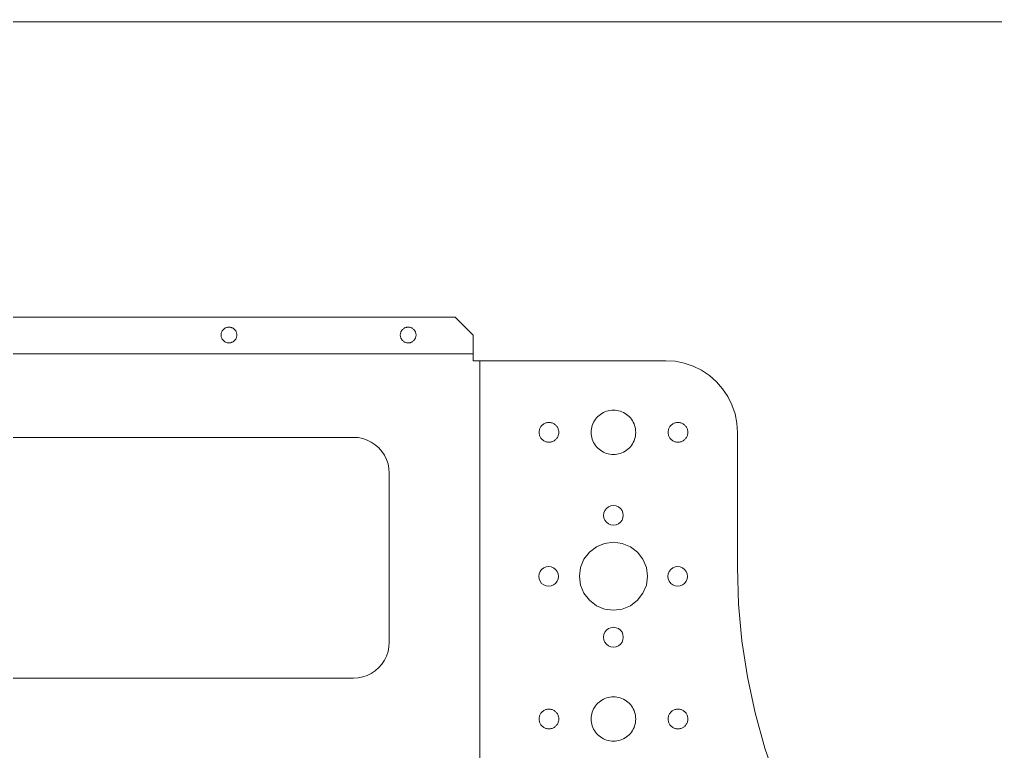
# Model space of a CAD drawing. Extents: x 0 to 2200, y 1000 to 1655.
# Drawn here: x 1136.1 to 1408.4, y 1395.7 to 1600 of the extents above; entities that cross this region are included whole.
import ezdxf

# ---------------------------------------------------------------- set-up
doc = ezdxf.new("R2010")
doc.units = 0
doc.layers.get('0').update_dxf_attribs({"linetype": 'CONTINUOUS', "lineweight": 25, "true_color": 0xffffff})
doc.layers.add('Layer0', color=7, linetype='BYLAYER', lineweight=5)

msp = doc.modelspace()

# ---------------------------------------------------------------- linework, layer by layer
msp.add_line((1438.68, 1599.21), (0, 1600))
at = {"layer": 'Layer0'}
for p, q in [((1257.67, 1516.95), (880.87, 1516.95)), ((1262.67, 1511.95), (1257.67, 1516.95)), ((1192.36, 1512.12), (1192.35, 1511.95)), ((1192.35, 1511.95), (1192.36, 1511.78)), ((1192.38, 1512.3), (1192.36, 1512.12)), ((1192.36, 1511.78), (1192.38, 1511.61)), ((1192.41, 1512.47), (1192.38, 1512.3)), ((1192.38, 1511.61), (1192.41, 1511.44)), ((1192.46, 1512.63), (1192.41, 1512.47)), ((1192.52, 1512.79), (1192.46, 1512.63)), ((1192.59, 1512.95), (1192.52, 1512.79)), ((1192.68, 1513.1), (1192.59, 1512.95)), ((1192.77, 1513.25), (1192.68, 1513.1)), ((1192.88, 1513.38), (1192.77, 1513.25)), ((1193, 1513.51), (1192.88, 1513.38)), ((1193.12, 1513.62), (1193, 1513.51)), ((1193.26, 1513.73), (1193.12, 1513.62)), ((1193.4, 1513.83), (1193.26, 1513.73)), ((1193.55, 1513.91), (1193.4, 1513.83)), ((1193.71, 1513.98), (1193.55, 1513.91)), ((1193.87, 1514.04), (1193.71, 1513.98)), ((1194.04, 1514.09), (1193.87, 1514.04)), ((1194.21, 1514.12), (1194.04, 1514.09)), ((1194.38, 1514.15), (1194.21, 1514.12)), ((1194.55, 1514.15), (1194.38, 1514.15)), ((1194.72, 1514.15), (1194.55, 1514.15)), ((1194.9, 1514.12), (1194.72, 1514.15)), ((1195.07, 1514.09), (1194.9, 1514.12)), ((1195.23, 1514.04), (1195.07, 1514.09)), ((1195.39, 1513.98), (1195.23, 1514.04)), ((1195.55, 1513.91), (1195.39, 1513.98)), ((1195.7, 1513.83), (1195.55, 1513.91)), ((1195.85, 1513.73), (1195.7, 1513.83)), ((1195.98, 1513.62), (1195.85, 1513.73)), ((1196.11, 1513.51), (1195.98, 1513.62)), ((1196.22, 1513.38), (1196.11, 1513.51)), ((1196.33, 1513.25), (1196.22, 1513.38)), ((1196.43, 1513.1), (1196.33, 1513.25)), ((1196.51, 1512.95), (1196.43, 1513.1)), ((1196.58, 1512.79), (1196.51, 1512.95)), ((1196.64, 1512.63), (1196.58, 1512.79)), ((1196.69, 1512.47), (1196.64, 1512.63)), ((1196.72, 1512.3), (1196.69, 1512.47)), ((1196.69, 1511.44), (1196.72, 1511.61)), ((1196.75, 1512.12), (1196.72, 1512.3)), ((1196.72, 1511.61), (1196.75, 1511.78)), ((1196.75, 1511.95), (1196.75, 1512.12)), ((1196.75, 1511.78), (1196.75, 1511.95)), ((1242.36, 1512.12), (1242.35, 1511.95)), ((1242.35, 1511.95), (1242.36, 1511.78)), ((1242.38, 1512.3), (1242.36, 1512.12)), ((1242.36, 1511.78), (1242.38, 1511.61)), ((1242.41, 1512.47), (1242.38, 1512.3)), ((1242.38, 1511.61), (1242.41, 1511.44)), ((1242.46, 1512.63), (1242.41, 1512.47)), ((1242.52, 1512.79), (1242.46, 1512.63)), ((1242.59, 1512.95), (1242.52, 1512.79)), ((1242.68, 1513.1), (1242.59, 1512.95)), ((1242.77, 1513.25), (1242.68, 1513.1)), ((1242.88, 1513.38), (1242.77, 1513.25)), ((1243, 1513.51), (1242.88, 1513.38)), ((1243.12, 1513.62), (1243, 1513.51)), ((1243.26, 1513.73), (1243.12, 1513.62)), ((1243.4, 1513.83), (1243.26, 1513.73)), ((1243.55, 1513.91), (1243.4, 1513.83)), ((1243.71, 1513.98), (1243.55, 1513.91)), ((1243.87, 1514.04), (1243.71, 1513.98)), ((1244.04, 1514.09), (1243.87, 1514.04)), ((1244.21, 1514.12), (1244.04, 1514.09)), ((1244.38, 1514.15), (1244.21, 1514.12)), ((1244.55, 1514.15), (1244.38, 1514.15)), ((1244.72, 1514.15), (1244.55, 1514.15)), ((1244.9, 1514.12), (1244.72, 1514.15)), ((1245.07, 1514.09), (1244.9, 1514.12)), ((1245.23, 1514.04), (1245.07, 1514.09)), ((1245.39, 1513.98), (1245.23, 1514.04)), ((1245.55, 1513.91), (1245.39, 1513.98)), ((1245.7, 1513.83), (1245.55, 1513.91)), ((1245.85, 1513.73), (1245.7, 1513.83)), ((1245.98, 1513.62), (1245.85, 1513.73)), ((1246.11, 1513.51), (1245.98, 1513.62)), ((1246.22, 1513.38), (1246.11, 1513.51)), ((1246.33, 1513.25), (1246.22, 1513.38)), ((1246.43, 1513.1), (1246.33, 1513.25)), ((1246.51, 1512.95), (1246.43, 1513.1)), ((1246.58, 1512.79), (1246.51, 1512.95)), ((1246.64, 1512.63), (1246.58, 1512.79)), ((1246.69, 1512.47), (1246.64, 1512.63)), ((1246.72, 1512.3), (1246.69, 1512.47)), ((1246.69, 1511.44), (1246.72, 1511.61)), ((1246.75, 1512.12), (1246.72, 1512.3)), ((1246.72, 1511.61), (1246.75, 1511.78)), ((1246.75, 1511.95), (1246.75, 1512.12)), ((1246.75, 1511.78), (1246.75, 1511.95)), ((1262.67, 1511.95), (1262.67, 1506.67)), ((1192.41, 1511.44), (1192.46, 1511.27)), ((1192.46, 1511.27), (1192.52, 1511.11)), ((1192.52, 1511.11), (1192.59, 1510.95)), ((1192.59, 1510.95), (1192.68, 1510.8)), ((1192.68, 1510.8), (1192.77, 1510.66)), ((1192.77, 1510.66), (1192.88, 1510.52)), ((1192.88, 1510.52), (1193, 1510.4)), ((1193, 1510.4), (1193.12, 1510.28)), ((1193.12, 1510.28), (1193.26, 1510.17)), ((1193.26, 1510.17), (1193.4, 1510.08)), ((1193.4, 1510.08), (1193.55, 1509.99)), ((1193.55, 1509.99), (1193.71, 1509.92)), ((1193.71, 1509.92), (1193.87, 1509.86)), ((1193.87, 1509.86), (1194.04, 1509.81)), ((1194.04, 1509.81), (1194.21, 1509.78)), ((1194.21, 1509.78), (1194.38, 1509.76)), ((1194.38, 1509.76), (1194.55, 1509.75)), ((1194.55, 1509.75), (1194.72, 1509.76)), ((1194.72, 1509.76), (1194.9, 1509.78)), ((1194.9, 1509.78), (1195.07, 1509.81)), ((1195.07, 1509.81), (1195.23, 1509.86)), ((1195.23, 1509.86), (1195.39, 1509.92)), ((1195.39, 1509.92), (1195.55, 1509.99)), ((1195.55, 1509.99), (1195.7, 1510.08)), ((1195.7, 1510.08), (1195.85, 1510.17)), ((1195.85, 1510.17), (1195.98, 1510.28)), ((1195.98, 1510.28), (1196.11, 1510.4)), ((1196.11, 1510.4), (1196.22, 1510.52)), ((1196.22, 1510.52), (1196.33, 1510.66)), ((1196.33, 1510.66), (1196.43, 1510.8)), ((1196.43, 1510.8), (1196.51, 1510.95)), ((1196.51, 1510.95), (1196.58, 1511.11)), ((1196.58, 1511.11), (1196.64, 1511.27)), ((1196.64, 1511.27), (1196.69, 1511.44)), ((1242.41, 1511.44), (1242.46, 1511.27)), ((1242.46, 1511.27), (1242.52, 1511.11)), ((1242.52, 1511.11), (1242.59, 1510.95)), ((1242.59, 1510.95), (1242.68, 1510.8)), ((1242.68, 1510.8), (1242.77, 1510.66)), ((1242.77, 1510.66), (1242.88, 1510.52)), ((1242.88, 1510.52), (1243, 1510.4)), ((1243, 1510.4), (1243.12, 1510.28)), ((1243.12, 1510.28), (1243.26, 1510.17)), ((1243.26, 1510.17), (1243.4, 1510.08)), ((1243.4, 1510.08), (1243.55, 1509.99)), ((1243.55, 1509.99), (1243.71, 1509.92)), ((1243.71, 1509.92), (1243.87, 1509.86)), ((1243.87, 1509.86), (1244.04, 1509.81)), ((1244.04, 1509.81), (1244.21, 1509.78)), ((1244.21, 1509.78), (1244.38, 1509.76)), ((1244.38, 1509.76), (1244.55, 1509.75)), ((1244.55, 1509.75), (1244.72, 1509.76)), ((1244.72, 1509.76), (1244.9, 1509.78)), ((1244.9, 1509.78), (1245.07, 1509.81)), ((1245.07, 1509.81), (1245.23, 1509.86)), ((1245.23, 1509.86), (1245.39, 1509.92)), ((1245.39, 1509.92), (1245.55, 1509.99)), ((1245.55, 1509.99), (1245.7, 1510.08)), ((1245.7, 1510.08), (1245.85, 1510.17)), ((1245.85, 1510.17), (1245.98, 1510.28)), ((1245.98, 1510.28), (1246.11, 1510.4)), ((1246.11, 1510.4), (1246.22, 1510.52)), ((1246.22, 1510.52), (1246.33, 1510.66)), ((1246.33, 1510.66), (1246.43, 1510.8)), ((1246.43, 1510.8), (1246.51, 1510.95)), ((1246.51, 1510.95), (1246.58, 1511.11)), ((1246.58, 1511.11), (1246.64, 1511.27)), ((1246.64, 1511.27), (1246.69, 1511.44)), ((1262.67, 1506.67), (1262.67, 1504.78)), ((1262.67, 1504.78), (1264.55, 1504.78)), ((1264.55, 1504.78), (1316.44, 1504.78)), ((1319.05, 1504.61), (1316.44, 1504.78)), ((1321.61, 1504.1), (1319.05, 1504.61)), ((1324.09, 1503.26), (1321.61, 1504.1)), ((1326.44, 1502.1), (1324.09, 1503.26)), ((1328.61, 1500.65), (1326.44, 1502.1)), ((1330.58, 1498.92), (1328.61, 1500.65)), ((1332.3, 1496.96), (1330.58, 1498.92)), ((1333.76, 1494.78), (1332.3, 1496.96)), ((1334.91, 1492.44), (1333.76, 1494.78)), ((1335.76, 1489.96), (1334.91, 1492.44)), ((1298.19, 1489.8), (1297.81, 1489.5)), ((1298.6, 1490.07), (1298.19, 1489.8)), ((1299.02, 1490.31), (1298.6, 1490.07)), ((1299.46, 1490.51), (1299.02, 1490.31)), ((1299.92, 1490.68), (1299.46, 1490.51)), ((1300.39, 1490.81), (1299.92, 1490.68)), ((1300.87, 1490.91), (1300.39, 1490.81)), ((1301.35, 1490.96), (1300.87, 1490.91)), ((1301.84, 1490.98), (1301.35, 1490.96)), ((1302.32, 1490.96), (1301.84, 1490.98)), ((1302.81, 1490.91), (1302.32, 1490.96)), ((1303.28, 1490.81), (1302.81, 1490.91)), ((1303.75, 1490.68), (1303.28, 1490.81)), ((1304.21, 1490.51), (1303.75, 1490.68)), ((1304.65, 1490.31), (1304.21, 1490.51)), ((1305.08, 1490.07), (1304.65, 1490.31)), ((1305.48, 1489.8), (1305.08, 1490.07)), ((1305.86, 1489.5), (1305.48, 1489.8)), ((1336.27, 1487.39), (1335.76, 1489.96)), ((1282.22, 1487.01), (1282.05, 1486.87)), ((1282.4, 1487.13), (1282.22, 1487.01)), ((1282.59, 1487.23), (1282.4, 1487.13)), ((1282.78, 1487.32), (1282.59, 1487.23)), ((1282.99, 1487.4), (1282.78, 1487.32)), ((1283.19, 1487.46), (1282.99, 1487.4)), ((1283.41, 1487.5), (1283.19, 1487.46)), ((1283.62, 1487.52), (1283.41, 1487.5)), ((1283.84, 1487.53), (1283.62, 1487.52)), ((1284.05, 1487.52), (1283.84, 1487.53)), ((1284.27, 1487.5), (1284.05, 1487.52)), ((1284.48, 1487.46), (1284.27, 1487.5)), ((1284.69, 1487.4), (1284.48, 1487.46)), ((1284.89, 1487.32), (1284.69, 1487.4)), ((1285.09, 1487.23), (1284.89, 1487.32)), ((1285.27, 1487.13), (1285.09, 1487.23)), ((1285.45, 1487.01), (1285.27, 1487.13)), ((1285.62, 1486.87), (1285.45, 1487.01)), ((1296.11, 1487.15), (1295.94, 1486.7)), ((1296.31, 1487.6), (1296.11, 1487.15)), ((1296.55, 1488.02), (1296.31, 1487.6)), ((1296.82, 1488.43), (1296.55, 1488.02)), ((1297.12, 1488.81), (1296.82, 1488.43)), ((1297.45, 1489.17), (1297.12, 1488.81)), ((1297.81, 1489.5), (1297.45, 1489.17)), ((1306.22, 1489.17), (1305.86, 1489.5)), ((1306.55, 1488.81), (1306.22, 1489.17)), ((1306.85, 1488.43), (1306.55, 1488.81)), ((1307.12, 1488.02), (1306.85, 1488.43)), ((1307.36, 1487.6), (1307.12, 1488.02)), ((1307.57, 1487.15), (1307.36, 1487.6)), ((1307.73, 1486.7), (1307.57, 1487.15)), ((1318.22, 1487.01), (1318.05, 1486.87)), ((1318.4, 1487.13), (1318.22, 1487.01)), ((1318.59, 1487.23), (1318.4, 1487.13)), ((1318.78, 1487.32), (1318.59, 1487.23)), ((1318.99, 1487.4), (1318.78, 1487.32)), ((1319.19, 1487.46), (1318.99, 1487.4)), ((1319.41, 1487.5), (1319.19, 1487.46)), ((1319.62, 1487.52), (1319.41, 1487.5)), ((1319.84, 1487.53), (1319.62, 1487.52)), ((1320.05, 1487.52), (1319.84, 1487.53)), ((1320.27, 1487.5), (1320.05, 1487.52)), ((1320.48, 1487.46), (1320.27, 1487.5)), ((1320.69, 1487.4), (1320.48, 1487.46)), ((1320.89, 1487.32), (1320.69, 1487.4)), ((1321.09, 1487.23), (1320.89, 1487.32)), ((1321.27, 1487.13), (1321.09, 1487.23)), ((1321.45, 1487.01), (1321.27, 1487.13)), ((1321.62, 1486.87), (1321.45, 1487.01)), ((1336.44, 1484.78), (1336.27, 1487.39)), ((1281.1, 1485), (1281.09, 1484.78)), ((1281.09, 1484.78), (1281.1, 1484.57)), ((1281.12, 1485.21), (1281.1, 1485)), ((1281.1, 1484.57), (1281.12, 1484.35)), ((1281.16, 1485.42), (1281.12, 1485.21)), ((1281.12, 1484.35), (1281.16, 1484.14)), ((1281.22, 1485.63), (1281.16, 1485.42)), ((1281.3, 1485.83), (1281.22, 1485.63)), ((1281.39, 1486.03), (1281.3, 1485.83)), ((1281.49, 1486.22), (1281.39, 1486.03)), ((1281.61, 1486.4), (1281.49, 1486.22)), ((1281.75, 1486.57), (1281.61, 1486.4)), ((1281.89, 1486.73), (1281.75, 1486.57)), ((1282.05, 1486.87), (1281.89, 1486.73)), ((1285.78, 1486.73), (1285.62, 1486.87)), ((1285.93, 1486.57), (1285.78, 1486.73)), ((1286.06, 1486.4), (1285.93, 1486.57)), ((1286.18, 1486.22), (1286.06, 1486.4)), ((1286.29, 1486.03), (1286.18, 1486.22)), ((1286.38, 1485.83), (1286.29, 1486.03)), ((1286.45, 1485.63), (1286.38, 1485.83)), ((1286.51, 1485.42), (1286.45, 1485.63)), ((1286.55, 1485.21), (1286.51, 1485.42)), ((1286.51, 1484.14), (1286.55, 1484.35)), ((1286.58, 1485), (1286.55, 1485.21)), ((1286.55, 1484.35), (1286.58, 1484.57)), ((1286.59, 1484.78), (1286.58, 1485)), ((1286.58, 1484.57), (1286.59, 1484.78)), ((1295.66, 1485.27), (1295.64, 1484.78)), ((1295.64, 1484.78), (1295.66, 1484.3)), ((1295.71, 1485.75), (1295.66, 1485.27)), ((1295.66, 1484.3), (1295.71, 1483.81)), ((1295.81, 1486.23), (1295.71, 1485.75)), ((1295.94, 1486.7), (1295.81, 1486.23)), ((1307.87, 1486.23), (1307.73, 1486.7)), ((1307.96, 1485.75), (1307.87, 1486.23)), ((1308.02, 1485.27), (1307.96, 1485.75)), ((1307.96, 1483.81), (1308.02, 1484.3)), ((1308.04, 1484.78), (1308.02, 1485.27)), ((1308.02, 1484.3), (1308.04, 1484.78)), ((1317.1, 1485), (1317.09, 1484.78)), ((1317.09, 1484.78), (1317.1, 1484.57)), ((1317.12, 1485.21), (1317.1, 1485)), ((1317.1, 1484.57), (1317.12, 1484.35)), ((1317.16, 1485.42), (1317.12, 1485.21)), ((1317.12, 1484.35), (1317.16, 1484.14)), ((1317.22, 1485.63), (1317.16, 1485.42)), ((1317.3, 1485.83), (1317.22, 1485.63)), ((1317.39, 1486.03), (1317.3, 1485.83)), ((1317.49, 1486.22), (1317.39, 1486.03)), ((1317.61, 1486.4), (1317.49, 1486.22)), ((1317.75, 1486.57), (1317.61, 1486.4)), ((1317.89, 1486.73), (1317.75, 1486.57)), ((1318.05, 1486.87), (1317.89, 1486.73)), ((1321.78, 1486.73), (1321.62, 1486.87)), ((1321.93, 1486.57), (1321.78, 1486.73)), ((1322.06, 1486.4), (1321.93, 1486.57)), ((1322.18, 1486.22), (1322.06, 1486.4)), ((1322.29, 1486.03), (1322.18, 1486.22)), ((1322.38, 1485.83), (1322.29, 1486.03)), ((1322.45, 1485.63), (1322.38, 1485.83)), ((1322.51, 1485.42), (1322.45, 1485.63)), ((1322.55, 1485.21), (1322.51, 1485.42)), ((1322.51, 1484.14), (1322.55, 1484.35)), ((1322.58, 1485), (1322.55, 1485.21)), ((1322.55, 1484.35), (1322.58, 1484.57)), ((1322.59, 1484.78), (1322.58, 1485)), ((1322.58, 1484.57), (1322.59, 1484.78)), ((1336.44, 1484.78), (1336.44, 1447.07)), ((1229.27, 1483.38), (909.27, 1483.38)), ((1230.57, 1483.3), (1229.27, 1483.38)), ((1231.86, 1483.04), (1230.57, 1483.3)), ((1233.09, 1482.62), (1231.86, 1483.04)), ((1234.27, 1482.04), (1233.09, 1482.62)), ((1235.35, 1481.32), (1234.27, 1482.04)), ((1281.16, 1484.14), (1281.22, 1483.93)), ((1281.22, 1483.93), (1281.3, 1483.73)), ((1281.3, 1483.73), (1281.39, 1483.53)), ((1281.39, 1483.53), (1281.49, 1483.35)), ((1281.49, 1483.35), (1281.61, 1483.17)), ((1281.61, 1483.17), (1281.75, 1483)), ((1281.75, 1483), (1281.89, 1482.84)), ((1281.89, 1482.84), (1282.05, 1482.69)), ((1282.05, 1482.69), (1282.22, 1482.56)), ((1282.22, 1482.56), (1282.4, 1482.44)), ((1282.4, 1482.44), (1282.59, 1482.33)), ((1282.59, 1482.33), (1282.78, 1482.24)), ((1282.78, 1482.24), (1282.99, 1482.17)), ((1282.99, 1482.17), (1283.19, 1482.11)), ((1283.19, 1482.11), (1283.41, 1482.07)), ((1283.41, 1482.07), (1283.62, 1482.04)), ((1283.62, 1482.04), (1283.84, 1482.03)), ((1283.84, 1482.03), (1284.05, 1482.04)), ((1284.05, 1482.04), (1284.27, 1482.07)), ((1284.27, 1482.07), (1284.48, 1482.11)), ((1284.48, 1482.11), (1284.69, 1482.17)), ((1284.69, 1482.17), (1284.89, 1482.24)), ((1284.89, 1482.24), (1285.09, 1482.33)), ((1285.09, 1482.33), (1285.27, 1482.44)), ((1285.27, 1482.44), (1285.45, 1482.56)), ((1285.45, 1482.56), (1285.62, 1482.69)), ((1285.62, 1482.69), (1285.78, 1482.84)), ((1285.78, 1482.84), (1285.93, 1483)), ((1285.93, 1483), (1286.06, 1483.17)), ((1286.06, 1483.17), (1286.18, 1483.35)), ((1286.18, 1483.35), (1286.29, 1483.53)), ((1286.29, 1483.53), (1286.38, 1483.73)), ((1286.38, 1483.73), (1286.45, 1483.93)), ((1286.45, 1483.93), (1286.51, 1484.14)), ((1295.71, 1483.81), (1295.81, 1483.33)), ((1295.81, 1483.33), (1295.94, 1482.87)), ((1295.94, 1482.87), (1296.11, 1482.41)), ((1296.11, 1482.41), (1296.31, 1481.97)), ((1296.31, 1481.97), (1296.55, 1481.54)), ((1296.55, 1481.54), (1296.82, 1481.14)), ((1306.85, 1481.14), (1307.12, 1481.54)), ((1307.12, 1481.54), (1307.36, 1481.97)), ((1307.36, 1481.97), (1307.57, 1482.41)), ((1307.57, 1482.41), (1307.73, 1482.87)), ((1307.73, 1482.87), (1307.87, 1483.33)), ((1307.87, 1483.33), (1307.96, 1483.81)), ((1317.16, 1484.14), (1317.22, 1483.93)), ((1317.22, 1483.93), (1317.3, 1483.73)), ((1317.3, 1483.73), (1317.39, 1483.53)), ((1317.39, 1483.53), (1317.49, 1483.35)), ((1317.49, 1483.35), (1317.61, 1483.17)), ((1317.61, 1483.17), (1317.75, 1483)), ((1317.75, 1483), (1317.89, 1482.84)), ((1317.89, 1482.84), (1318.05, 1482.69)), ((1318.05, 1482.69), (1318.22, 1482.56)), ((1318.22, 1482.56), (1318.4, 1482.44)), ((1318.4, 1482.44), (1318.59, 1482.33)), ((1318.59, 1482.33), (1318.78, 1482.24)), ((1318.78, 1482.24), (1318.99, 1482.17)), ((1318.99, 1482.17), (1319.19, 1482.11)), ((1319.19, 1482.11), (1319.41, 1482.07)), ((1319.41, 1482.07), (1319.62, 1482.04)), ((1319.62, 1482.04), (1319.84, 1482.03)), ((1319.84, 1482.03), (1320.05, 1482.04)), ((1320.05, 1482.04), (1320.27, 1482.07)), ((1320.27, 1482.07), (1320.48, 1482.11)), ((1320.48, 1482.11), (1320.69, 1482.17)), ((1320.69, 1482.17), (1320.89, 1482.24)), ((1320.89, 1482.24), (1321.09, 1482.33)), ((1321.09, 1482.33), (1321.27, 1482.44)), ((1321.27, 1482.44), (1321.45, 1482.56)), ((1321.45, 1482.56), (1321.62, 1482.69)), ((1321.62, 1482.69), (1321.78, 1482.84)), ((1321.78, 1482.84), (1321.93, 1483)), ((1321.93, 1483), (1322.06, 1483.17)), ((1322.06, 1483.17), (1322.18, 1483.35)), ((1322.18, 1483.35), (1322.29, 1483.53)), ((1322.29, 1483.53), (1322.38, 1483.73)), ((1322.38, 1483.73), (1322.45, 1483.93)), ((1322.45, 1483.93), (1322.51, 1484.14)), ((1236.34, 1480.45), (1235.35, 1481.32)), ((1237.2, 1479.47), (1236.34, 1480.45)), ((1237.93, 1478.38), (1237.2, 1479.47)), ((1296.82, 1481.14), (1297.12, 1480.76)), ((1297.12, 1480.76), (1297.45, 1480.4)), ((1297.45, 1480.4), (1297.81, 1480.07)), ((1297.81, 1480.07), (1298.19, 1479.77)), ((1298.19, 1479.77), (1298.6, 1479.5)), ((1298.6, 1479.5), (1299.02, 1479.26)), ((1299.02, 1479.26), (1299.46, 1479.05)), ((1299.46, 1479.05), (1299.92, 1478.89)), ((1299.92, 1478.89), (1300.39, 1478.75)), ((1303.28, 1478.75), (1303.75, 1478.89)), ((1303.75, 1478.89), (1304.21, 1479.05)), ((1304.21, 1479.05), (1304.65, 1479.26)), ((1304.65, 1479.26), (1305.08, 1479.5)), ((1305.08, 1479.5), (1305.48, 1479.77)), ((1305.48, 1479.77), (1305.86, 1480.07)), ((1305.86, 1480.07), (1306.22, 1480.4)), ((1306.22, 1480.4), (1306.55, 1480.76)), ((1306.55, 1480.76), (1306.85, 1481.14)), ((1238.51, 1477.21), (1237.93, 1478.38)), ((1238.93, 1475.97), (1238.51, 1477.21)), ((1300.39, 1478.75), (1300.87, 1478.66)), ((1300.87, 1478.66), (1301.35, 1478.6)), ((1301.35, 1478.6), (1301.84, 1478.58)), ((1301.84, 1478.58), (1302.32, 1478.6)), ((1302.32, 1478.6), (1302.81, 1478.66)), ((1302.81, 1478.66), (1303.28, 1478.75)), ((1239.18, 1474.69), (1238.93, 1475.97)), ((1239.27, 1473.38), (1239.18, 1474.69)), ((1239.27, 1426.18), (1239.27, 1473.38)), ((1299.46, 1462.99), (1299.18, 1462.33)), ((1299.89, 1463.56), (1299.46, 1462.99)), ((1300.46, 1464), (1299.89, 1463.56)), ((1301.13, 1464.27), (1300.46, 1464)), ((1301.84, 1464.37), (1301.13, 1464.27)), ((1302.55, 1464.27), (1301.84, 1464.37)), ((1303.21, 1464), (1302.55, 1464.27)), ((1303.78, 1463.56), (1303.21, 1464)), ((1304.22, 1462.99), (1303.78, 1463.56)), ((1304.49, 1462.33), (1304.22, 1462.99)), ((1299.18, 1462.33), (1299.09, 1461.62)), ((1299.09, 1461.62), (1299.18, 1460.91)), ((1299.18, 1460.91), (1299.46, 1460.24)), ((1299.46, 1460.24), (1299.89, 1459.67)), ((1303.78, 1459.67), (1304.22, 1460.24)), ((1304.22, 1460.24), (1304.49, 1460.91)), ((1304.59, 1461.62), (1304.49, 1462.33)), ((1304.49, 1460.91), (1304.59, 1461.62)), ((1299.89, 1459.67), (1300.46, 1459.24)), ((1300.46, 1459.24), (1301.13, 1458.96)), ((1301.13, 1458.96), (1301.84, 1458.87)), ((1301.84, 1458.87), (1302.55, 1458.96)), ((1302.55, 1458.96), (1303.21, 1459.24)), ((1303.21, 1459.24), (1303.78, 1459.67)), ((1297.09, 1452.85), (1295.12, 1451.34)), ((1299.38, 1453.79), (1297.09, 1452.85)), ((1301.84, 1454.12), (1299.38, 1453.79)), ((1304.3, 1453.79), (1301.84, 1454.12)), ((1306.59, 1452.85), (1304.3, 1453.79)), ((1308.55, 1451.34), (1306.59, 1452.85)), ((1293.61, 1449.37), (1292.66, 1447.08)), ((1295.12, 1451.34), (1293.61, 1449.37)), ((1310.06, 1449.37), (1308.55, 1451.34)), ((1311.01, 1447.08), (1310.06, 1449.37)), ((1281.8, 1446.53), (1281.37, 1445.96)), ((1282.37, 1446.97), (1281.8, 1446.53)), ((1283.04, 1447.24), (1282.37, 1446.97)), ((1283.75, 1447.33), (1283.04, 1447.24)), ((1284.46, 1447.24), (1283.75, 1447.33)), ((1285.12, 1446.97), (1284.46, 1447.24)), ((1285.69, 1446.53), (1285.12, 1446.97)), ((1286.13, 1445.96), (1285.69, 1446.53)), ((1292.66, 1447.08), (1292.34, 1444.62)), ((1311.34, 1444.62), (1311.01, 1447.08)), ((1317.8, 1446.53), (1317.37, 1445.96)), ((1318.37, 1446.97), (1317.8, 1446.53)), ((1319.04, 1447.24), (1318.37, 1446.97)), ((1319.75, 1447.33), (1319.04, 1447.24)), ((1320.46, 1447.24), (1319.75, 1447.33)), ((1321.12, 1446.97), (1320.46, 1447.24)), ((1321.69, 1446.53), (1321.12, 1446.97)), ((1322.13, 1445.96), (1321.69, 1446.53)), ((1336.44, 1447.07), (1336.75, 1436.84)), ((1281.09, 1445.3), (1281, 1444.58)), ((1281, 1444.58), (1281.09, 1443.87)), ((1281.37, 1445.96), (1281.09, 1445.3)), ((1281.09, 1443.87), (1281.37, 1443.21)), ((1286.4, 1445.3), (1286.13, 1445.96)), ((1286.13, 1443.21), (1286.4, 1443.87)), ((1286.5, 1444.58), (1286.4, 1445.3)), ((1286.4, 1443.87), (1286.5, 1444.58)), ((1292.34, 1444.62), (1292.66, 1442.16)), ((1311.01, 1442.16), (1311.34, 1444.62)), ((1317.09, 1445.3), (1317, 1444.58)), ((1317, 1444.58), (1317.09, 1443.87)), ((1317.37, 1445.96), (1317.09, 1445.3)), ((1317.09, 1443.87), (1317.37, 1443.21)), ((1322.4, 1445.3), (1322.13, 1445.96)), ((1322.13, 1443.21), (1322.4, 1443.87)), ((1322.5, 1444.58), (1322.4, 1445.3)), ((1322.4, 1443.87), (1322.5, 1444.58)), ((1281.37, 1443.21), (1281.8, 1442.64)), ((1281.8, 1442.64), (1282.37, 1442.2)), ((1282.37, 1442.2), (1283.04, 1441.93)), ((1283.04, 1441.93), (1283.75, 1441.83)), ((1283.75, 1441.83), (1284.46, 1441.93)), ((1284.46, 1441.93), (1285.12, 1442.2)), ((1285.12, 1442.2), (1285.69, 1442.64)), ((1285.69, 1442.64), (1286.13, 1443.21)), ((1292.66, 1442.16), (1293.61, 1439.87)), ((1310.06, 1439.87), (1311.01, 1442.16)), ((1317.37, 1443.21), (1317.8, 1442.64)), ((1317.8, 1442.64), (1318.37, 1442.2)), ((1318.37, 1442.2), (1319.04, 1441.93)), ((1319.04, 1441.93), (1319.75, 1441.83)), ((1319.75, 1441.83), (1320.46, 1441.93)), ((1320.46, 1441.93), (1321.12, 1442.2)), ((1321.12, 1442.2), (1321.69, 1442.64)), ((1321.69, 1442.64), (1322.13, 1443.21)), ((1293.61, 1439.87), (1295.12, 1437.9)), ((1308.55, 1437.9), (1310.06, 1439.87)), ((1295.12, 1437.9), (1297.09, 1436.39)), ((1297.09, 1436.39), (1299.38, 1435.44)), ((1299.38, 1435.44), (1301.84, 1435.12)), ((1301.84, 1435.12), (1304.3, 1435.44)), ((1304.3, 1435.44), (1306.59, 1436.39)), ((1306.59, 1436.39), (1308.55, 1437.9)), ((1336.75, 1436.84), (1337.67, 1426.64)), ((1300.46, 1430), (1299.89, 1429.56)), ((1301.13, 1430.27), (1300.46, 1430)), ((1301.84, 1430.37), (1301.13, 1430.27)), ((1302.55, 1430.27), (1301.84, 1430.37)), ((1303.21, 1430), (1302.55, 1430.27)), ((1303.78, 1429.56), (1303.21, 1430)), ((1299.18, 1428.33), (1299.09, 1427.62)), ((1299.09, 1427.62), (1299.18, 1426.91)), ((1299.46, 1428.99), (1299.18, 1428.33)), ((1299.89, 1429.56), (1299.46, 1428.99)), ((1304.22, 1428.99), (1303.78, 1429.56)), ((1304.49, 1428.33), (1304.22, 1428.99)), ((1304.59, 1427.62), (1304.49, 1428.33)), ((1304.49, 1426.91), (1304.59, 1427.62)), ((1238.93, 1423.59), (1239.18, 1424.88)), ((1239.18, 1424.88), (1239.27, 1426.18)), ((1299.18, 1426.91), (1299.46, 1426.24)), ((1299.46, 1426.24), (1299.89, 1425.67)), ((1299.89, 1425.67), (1300.46, 1425.24)), ((1300.46, 1425.24), (1301.13, 1424.96)), ((1301.13, 1424.96), (1301.84, 1424.87)), ((1301.84, 1424.87), (1302.55, 1424.96)), ((1302.55, 1424.96), (1303.21, 1425.24)), ((1303.21, 1425.24), (1303.78, 1425.67)), ((1303.78, 1425.67), (1304.22, 1426.24)), ((1304.22, 1426.24), (1304.49, 1426.91)), ((1337.67, 1426.64), (1339.2, 1416.52)), ((1237.93, 1421.18), (1238.51, 1422.36)), ((1238.51, 1422.36), (1238.93, 1423.59)), ((1235.35, 1418.25), (1236.34, 1419.11)), ((1236.34, 1419.11), (1237.2, 1420.09)), ((1237.2, 1420.09), (1237.93, 1421.18)), ((909.27, 1416.18), (1229.27, 1416.18)), ((1229.27, 1416.18), (1230.57, 1416.27)), ((1230.57, 1416.27), (1231.86, 1416.52)), ((1231.86, 1416.52), (1233.09, 1416.94)), ((1233.09, 1416.94), (1234.27, 1417.52)), ((1234.27, 1417.52), (1235.35, 1418.25)), ((1339.2, 1416.52), (1341.35, 1406.51)), ((1300.39, 1410.81), (1299.92, 1410.68)), ((1300.87, 1410.91), (1300.39, 1410.81)), ((1301.35, 1410.96), (1300.87, 1410.91)), ((1301.84, 1410.98), (1301.35, 1410.96)), ((1302.32, 1410.96), (1301.84, 1410.98)), ((1302.81, 1410.91), (1302.32, 1410.96)), ((1303.28, 1410.81), (1302.81, 1410.91)), ((1303.75, 1410.68), (1303.28, 1410.81)), ((1296.55, 1408.02), (1296.31, 1407.6)), ((1296.82, 1408.43), (1296.55, 1408.02)), ((1297.12, 1408.81), (1296.82, 1408.43)), ((1297.45, 1409.17), (1297.12, 1408.81)), ((1297.81, 1409.5), (1297.45, 1409.17)), ((1298.19, 1409.8), (1297.81, 1409.5)), ((1298.6, 1410.07), (1298.19, 1409.8)), ((1299.02, 1410.31), (1298.6, 1410.07)), ((1299.46, 1410.51), (1299.02, 1410.31)), ((1299.92, 1410.68), (1299.46, 1410.51)), ((1304.21, 1410.51), (1303.75, 1410.68)), ((1304.65, 1410.31), (1304.21, 1410.51)), ((1305.08, 1410.07), (1304.65, 1410.31)), ((1305.48, 1409.8), (1305.08, 1410.07)), ((1305.86, 1409.5), (1305.48, 1409.8)), ((1306.22, 1409.17), (1305.86, 1409.5)), ((1306.55, 1408.81), (1306.22, 1409.17)), ((1306.85, 1408.43), (1306.55, 1408.81)), ((1307.12, 1408.02), (1306.85, 1408.43)), ((1307.36, 1407.6), (1307.12, 1408.02)), ((1281.16, 1405.42), (1281.12, 1405.21)), ((1281.22, 1405.63), (1281.16, 1405.42)), ((1281.3, 1405.83), (1281.22, 1405.63)), ((1281.39, 1406.03), (1281.3, 1405.83)), ((1281.49, 1406.22), (1281.39, 1406.03)), ((1281.61, 1406.4), (1281.49, 1406.22)), ((1281.75, 1406.57), (1281.61, 1406.4)), ((1281.89, 1406.73), (1281.75, 1406.57)), ((1282.05, 1406.87), (1281.89, 1406.73)), ((1282.22, 1407.01), (1282.05, 1406.87)), ((1282.4, 1407.13), (1282.22, 1407.01)), ((1282.59, 1407.23), (1282.4, 1407.13)), ((1282.78, 1407.32), (1282.59, 1407.23)), ((1282.99, 1407.4), (1282.78, 1407.32)), ((1283.19, 1407.46), (1282.99, 1407.4)), ((1283.41, 1407.5), (1283.19, 1407.46)), ((1283.62, 1407.52), (1283.41, 1407.5)), ((1283.84, 1407.53), (1283.62, 1407.52)), ((1284.05, 1407.52), (1283.84, 1407.53)), ((1284.27, 1407.5), (1284.05, 1407.52)), ((1284.48, 1407.46), (1284.27, 1407.5)), ((1284.69, 1407.4), (1284.48, 1407.46)), ((1284.89, 1407.32), (1284.69, 1407.4)), ((1285.09, 1407.23), (1284.89, 1407.32)), ((1285.27, 1407.13), (1285.09, 1407.23)), ((1285.45, 1407.01), (1285.27, 1407.13)), ((1285.62, 1406.87), (1285.45, 1407.01)), ((1285.78, 1406.73), (1285.62, 1406.87)), ((1285.93, 1406.57), (1285.78, 1406.73)), ((1286.06, 1406.4), (1285.93, 1406.57)), ((1286.18, 1406.22), (1286.06, 1406.4)), ((1286.29, 1406.03), (1286.18, 1406.22)), ((1286.38, 1405.83), (1286.29, 1406.03)), ((1286.45, 1405.63), (1286.38, 1405.83)), ((1286.51, 1405.42), (1286.45, 1405.63)), ((1286.55, 1405.21), (1286.51, 1405.42)), ((1295.66, 1405.27), (1295.64, 1404.78)), ((1295.71, 1405.75), (1295.66, 1405.27)), ((1295.81, 1406.23), (1295.71, 1405.75)), ((1295.94, 1406.7), (1295.81, 1406.23)), ((1296.11, 1407.15), (1295.94, 1406.7)), ((1296.31, 1407.6), (1296.11, 1407.15)), ((1307.57, 1407.15), (1307.36, 1407.6)), ((1307.73, 1406.7), (1307.57, 1407.15)), ((1307.87, 1406.23), (1307.73, 1406.7)), ((1307.96, 1405.75), (1307.87, 1406.23)), ((1308.02, 1405.27), (1307.96, 1405.75)), ((1308.04, 1404.78), (1308.02, 1405.27)), ((1317.17, 1405.45), (1317.12, 1405.24)), ((1317.23, 1405.65), (1317.17, 1405.45)), ((1317.31, 1405.86), (1317.23, 1405.65)), ((1317.4, 1406.05), (1317.31, 1405.86)), ((1317.5, 1406.24), (1317.4, 1406.05)), ((1317.63, 1406.42), (1317.5, 1406.24)), ((1317.76, 1406.59), (1317.63, 1406.42)), ((1317.91, 1406.74), (1317.76, 1406.59)), ((1318.07, 1406.89), (1317.91, 1406.74)), ((1318.24, 1407.02), (1318.07, 1406.89)), ((1318.42, 1407.14), (1318.24, 1407.02)), ((1318.61, 1407.24), (1318.42, 1407.14)), ((1318.81, 1407.33), (1318.61, 1407.24)), ((1319.01, 1407.4), (1318.81, 1407.33)), ((1319.22, 1407.46), (1319.01, 1407.4)), ((1319.43, 1407.5), (1319.22, 1407.46)), ((1319.64, 1407.53), (1319.43, 1407.5)), ((1319.86, 1407.53), (1319.64, 1407.53)), ((1320.08, 1407.52), (1319.86, 1407.53)), ((1320.29, 1407.49), (1320.08, 1407.52)), ((1320.5, 1407.45), (1320.29, 1407.49)), ((1320.71, 1407.39), (1320.5, 1407.45)), ((1320.91, 1407.31), (1320.71, 1407.39)), ((1321.11, 1407.22), (1320.91, 1407.31)), ((1321.29, 1407.11), (1321.11, 1407.22)), ((1321.47, 1406.99), (1321.29, 1407.11)), ((1321.64, 1406.86), (1321.47, 1406.99)), ((1321.8, 1406.71), (1321.64, 1406.86)), ((1321.94, 1406.55), (1321.8, 1406.71)), ((1322.08, 1406.38), (1321.94, 1406.55)), ((1322.19, 1406.2), (1322.08, 1406.38)), ((1322.3, 1406.01), (1322.19, 1406.2)), ((1322.39, 1405.81), (1322.3, 1406.01)), ((1322.46, 1405.61), (1322.39, 1405.81)), ((1322.52, 1405.4), (1322.46, 1405.61)), ((1322.56, 1405.19), (1322.52, 1405.4)), ((1341.35, 1406.51), (1344.09, 1396.65)), ((1281.1, 1405), (1281.09, 1404.78)), ((1281.09, 1404.78), (1281.1, 1404.57)), ((1281.12, 1405.21), (1281.1, 1405)), ((1281.1, 1404.57), (1281.12, 1404.35)), ((1281.12, 1404.35), (1281.16, 1404.14)), ((1281.16, 1404.14), (1281.22, 1403.93)), ((1281.22, 1403.93), (1281.3, 1403.73)), ((1281.3, 1403.73), (1281.39, 1403.53)), ((1281.39, 1403.53), (1281.49, 1403.35)), ((1281.49, 1403.35), (1281.61, 1403.17)), ((1281.61, 1403.17), (1281.75, 1403)), ((1281.75, 1403), (1281.89, 1402.84)), ((1281.89, 1402.84), (1282.05, 1402.69)), ((1282.05, 1402.69), (1282.22, 1402.56)), ((1282.22, 1402.56), (1282.4, 1402.44)), ((1285.27, 1402.44), (1285.45, 1402.56)), ((1285.45, 1402.56), (1285.62, 1402.69)), ((1285.62, 1402.69), (1285.78, 1402.84)), ((1285.78, 1402.84), (1285.93, 1403)), ((1285.93, 1403), (1286.06, 1403.17)), ((1286.06, 1403.17), (1286.18, 1403.35)), ((1286.18, 1403.35), (1286.29, 1403.53)), ((1286.29, 1403.53), (1286.38, 1403.73)), ((1286.38, 1403.73), (1286.45, 1403.93)), ((1286.45, 1403.93), (1286.51, 1404.14)), ((1286.51, 1404.14), (1286.55, 1404.35)), ((1286.58, 1405), (1286.55, 1405.21)), ((1286.55, 1404.35), (1286.58, 1404.57)), ((1286.59, 1404.78), (1286.58, 1405)), ((1286.58, 1404.57), (1286.59, 1404.78)), ((1295.64, 1404.78), (1295.66, 1404.3)), ((1295.66, 1404.3), (1295.71, 1403.81)), ((1295.71, 1403.81), (1295.81, 1403.33)), ((1295.81, 1403.33), (1295.94, 1402.87)), ((1295.94, 1402.87), (1296.11, 1402.41)), ((1307.57, 1402.41), (1307.73, 1402.87)), ((1307.73, 1402.87), (1307.87, 1403.33)), ((1307.87, 1403.33), (1307.96, 1403.81)), ((1307.96, 1403.81), (1308.02, 1404.3)), ((1308.02, 1404.3), (1308.04, 1404.78)), ((1317.1, 1405.02), (1317.09, 1404.81)), ((1317.09, 1404.81), (1317.09, 1404.59)), ((1317.09, 1404.59), (1317.12, 1404.37)), ((1317.12, 1405.24), (1317.1, 1405.02)), ((1317.12, 1404.37), (1317.16, 1404.16)), ((1317.16, 1404.16), (1317.21, 1403.95)), ((1317.21, 1403.95), (1317.29, 1403.75)), ((1317.29, 1403.75), (1317.38, 1403.55)), ((1317.38, 1403.55), (1317.48, 1403.36)), ((1317.48, 1403.36), (1317.6, 1403.18)), ((1317.6, 1403.18), (1317.73, 1403.01)), ((1317.73, 1403.01), (1317.88, 1402.85)), ((1317.88, 1402.85), (1318.03, 1402.71)), ((1318.03, 1402.71), (1318.2, 1402.57)), ((1318.2, 1402.57), (1318.38, 1402.45)), ((1321.25, 1402.43), (1321.43, 1402.54)), ((1321.43, 1402.54), (1321.61, 1402.68)), ((1321.61, 1402.68), (1321.77, 1402.82)), ((1321.77, 1402.82), (1321.91, 1402.98)), ((1321.91, 1402.98), (1322.05, 1403.15)), ((1322.05, 1403.15), (1322.17, 1403.33)), ((1322.17, 1403.33), (1322.28, 1403.51)), ((1322.28, 1403.51), (1322.37, 1403.71)), ((1322.37, 1403.71), (1322.45, 1403.91)), ((1322.45, 1403.91), (1322.51, 1404.12)), ((1322.51, 1404.12), (1322.55, 1404.33)), ((1322.55, 1404.33), (1322.58, 1404.54)), ((1322.58, 1404.97), (1322.56, 1405.19)), ((1322.59, 1404.76), (1322.58, 1404.97)), ((1322.58, 1404.54), (1322.59, 1404.76)), ((1282.4, 1402.44), (1282.59, 1402.33)), ((1282.59, 1402.33), (1282.78, 1402.24)), ((1282.78, 1402.24), (1282.99, 1402.17)), ((1282.99, 1402.17), (1283.19, 1402.11)), ((1283.19, 1402.11), (1283.41, 1402.07)), ((1283.41, 1402.07), (1283.62, 1402.04)), ((1283.62, 1402.04), (1283.84, 1402.03)), ((1283.84, 1402.03), (1284.05, 1402.04)), ((1284.05, 1402.04), (1284.27, 1402.07)), ((1284.27, 1402.07), (1284.48, 1402.11)), ((1284.48, 1402.11), (1284.69, 1402.17)), ((1284.69, 1402.17), (1284.89, 1402.24)), ((1284.89, 1402.24), (1285.09, 1402.33)), ((1285.09, 1402.33), (1285.27, 1402.44)), ((1296.11, 1402.41), (1296.31, 1401.97)), ((1296.31, 1401.97), (1296.55, 1401.54)), ((1296.55, 1401.54), (1296.82, 1401.14)), ((1296.82, 1401.14), (1297.12, 1400.76)), ((1297.12, 1400.76), (1297.45, 1400.4)), ((1297.45, 1400.4), (1297.81, 1400.07)), ((1297.81, 1400.07), (1298.19, 1399.77)), ((1305.48, 1399.77), (1305.86, 1400.07)), ((1305.86, 1400.07), (1306.22, 1400.4)), ((1306.22, 1400.4), (1306.55, 1400.76)), ((1306.55, 1400.76), (1306.85, 1401.14)), ((1306.85, 1401.14), (1307.12, 1401.54)), ((1307.12, 1401.54), (1307.36, 1401.97)), ((1307.36, 1401.97), (1307.57, 1402.41)), ((1318.38, 1402.45), (1318.57, 1402.34)), ((1318.57, 1402.34), (1318.76, 1402.25)), ((1318.76, 1402.25), (1318.97, 1402.17)), ((1318.97, 1402.17), (1319.17, 1402.11)), ((1319.17, 1402.11), (1319.38, 1402.07)), ((1319.38, 1402.07), (1319.6, 1402.04)), ((1319.6, 1402.04), (1319.81, 1402.03)), ((1319.81, 1402.03), (1320.03, 1402.04)), ((1320.03, 1402.04), (1320.24, 1402.06)), ((1320.24, 1402.06), (1320.46, 1402.1)), ((1320.46, 1402.1), (1320.66, 1402.16)), ((1320.66, 1402.16), (1320.87, 1402.23)), ((1320.87, 1402.23), (1321.06, 1402.32)), ((1321.06, 1402.32), (1321.25, 1402.43)), ((1298.19, 1399.77), (1298.6, 1399.5)), ((1298.6, 1399.5), (1299.02, 1399.26)), ((1299.02, 1399.26), (1299.46, 1399.05)), ((1299.46, 1399.05), (1299.92, 1398.89)), ((1299.92, 1398.89), (1300.39, 1398.75)), ((1300.39, 1398.75), (1300.87, 1398.66)), ((1300.87, 1398.66), (1301.35, 1398.6)), ((1301.35, 1398.6), (1301.84, 1398.58)), ((1301.84, 1398.58), (1302.32, 1398.6)), ((1302.32, 1398.6), (1302.81, 1398.66)), ((1302.81, 1398.66), (1303.28, 1398.75)), ((1303.28, 1398.75), (1303.75, 1398.89)), ((1303.75, 1398.89), (1304.21, 1399.05)), ((1304.21, 1399.05), (1304.65, 1399.26)), ((1304.65, 1399.26), (1305.08, 1399.5)), ((1305.08, 1399.5), (1305.48, 1399.77)), ((1344.09, 1396.65), (1347.42, 1386.97))]:
    msp.add_line(p, q, dxfattribs=at)
at = {"layer": 'Layer0', "color": 2, "true_color": 0xffff00}
for p, q in [((1262.67, 1506.67), (875.87, 1506.67)), ((1264.55, 1154.78), (1264.55, 1504.78))]:
    msp.add_line(p, q, dxfattribs=at)

doc.saveas('drawing.dxf')
